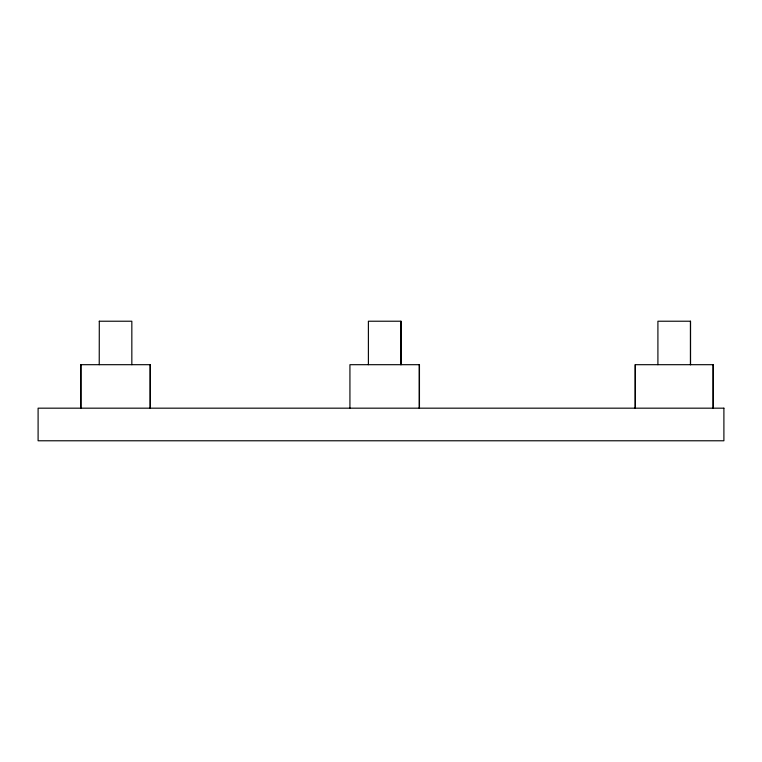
<?xml version="1.0" encoding="UTF-8"?>
<svg xmlns="http://www.w3.org/2000/svg" width="762" height="762" viewBox="0 0 762 762"><rect width="100%" height="100%" fill="white"/><g stroke="black" fill="none" stroke-linecap="round" stroke-linejoin="round"><path stroke-width="1.14" d="M99.231 321.221L131.836 321.221L131.836 364.693M713.299 408.175L713.299 364.693L635.127 364.693L635.127 408.175M713.051 364.693L713.051 408.175M690.505 364.693L690.505 321.221L657.911 321.221L657.911 364.693M690.477 321.221L690.477 364.693M635.365 364.693L635.365 408.175M419.462 408.175L419.462 364.693L349.929 364.693L349.929 408.175M419.233 364.693L419.233 408.175M401.002 364.693L401.002 321.221L368.389 321.221L368.389 364.693M400.907 321.221L400.907 364.693M150.314 408.175L150.314 364.693L80.762 364.693L80.762 408.175M150.133 364.693L150.133 408.175M99.298 321.221L99.231 364.693M80.943 364.693L80.943 408.175M723.9 408.175L38.1 408.175L38.1 440.779L723.9 440.779L723.9 408.175"/></g></svg>
